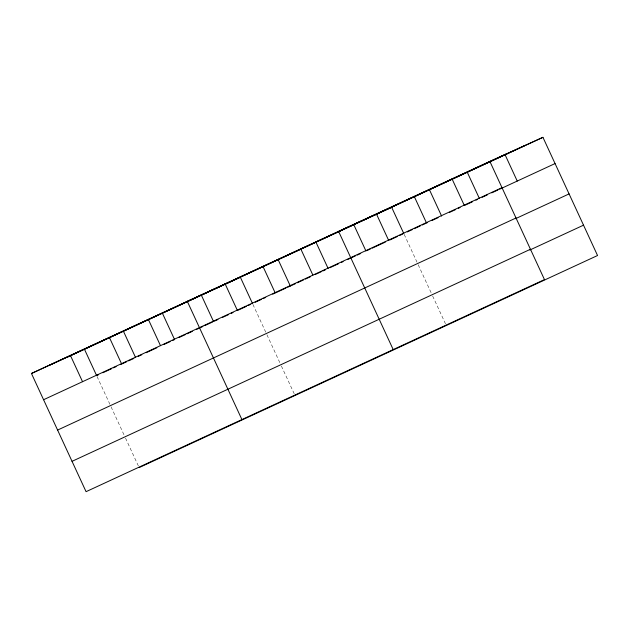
<?xml version="1.0" encoding="UTF-8"?>
<svg xmlns="http://www.w3.org/2000/svg" width="629" height="629" viewBox="0 0 629 629"><rect width="100%" height="100%" fill="white"/><g stroke="black" fill="none" stroke-linecap="round" stroke-linejoin="round"><path stroke-width="0.47" stroke-dasharray="3.15 2.36" d="M404.188 234.413L417.003 262.159M418.206 264.762L431.447 293.421M432.65 296.023L445.474 323.77M252.913 304.397L265.729 332.143M266.932 334.746L280.172 363.405M281.375 366.007L294.199 393.746M97.047 376.496L109.871 404.243M111.074 406.845L124.314 435.504M125.517 438.106L138.333 465.853"/><path stroke-width="0.94" d="M489.865 161.417L544.478 279.606L86.063 491.674L31.45 373.484L489.865 161.417L542.937 137.326L597.55 255.516L139.135 467.583M48.968 365.535L507.375 153.468M67.012 357.343L525.419 145.275M31.45 373.484L542.937 137.326M43.574 399.722L501.989 187.654M98.423 374.813L96.646 375.631L84.522 349.394M102.849 372.761L111.703 368.665M113.472 367.847L116.129 366.621M120.556 364.568L126.759 361.706M128.528 360.881L133.843 358.428M138.27 356.376L141.816 354.74M146.243 352.688L156.865 347.774M163.949 344.495L170.152 341.626M172.81 340.399L174.579 339.581L162.455 313.344M179.006 337.529L185.209 334.667M186.978 333.842L192.293 331.389M196.72 329.337L202.915 326.475M204.684 325.649L212.657 321.962M214.426 321.144L217.972 319.508M222.399 317.456L228.602 314.594M231.252 313.36L233.029 312.542M237.455 310.49L246.309 306.394M248.078 305.576L250.735 304.35M255.146 302.305L261.302 299.459M263.064 298.649L265.705 297.423M272.734 294.168L285.928 288.066M287.689 287.256L295.606 283.593M297.368 282.783L303.524 279.929M305.277 279.119L310.553 276.674M314.956 274.645L321.112 271.791M322.874 270.981L325.507 269.762M329.903 267.726L338.701 263.653M341.343 262.435L343.096 261.625M347.499 259.588L355.409 255.924M357.17 255.115L360.692 253.487M366.849 250.633L370.363 249.005M372.124 248.196L385.318 242.094M389.713 240.058L397.63 236.394M399.391 235.584L402.906 233.957M407.301 231.92L412.577 229.475M414.338 228.665L420.494 225.819M422.256 225.001L427.531 222.564M431.926 220.527L438.083 217.681M449.523 212.39L455.679 209.543M458.313 208.325L460.074 207.507M464.469 205.471L472.387 201.815M475.909 200.187L477.663 199.369M482.066 197.333L487.341 194.896M491.736 192.859L497.893 190.013M499.654 189.195L555.061 163.564M57.593 430.071L516.008 217.996M515.434 218.727L569.08 193.913M72.044 461.332L530.459 249.265M529.877 249.996L583.531 225.174M505.118 154.82L517.242 181.058M467.3 172.315L479.424 198.56M452.047 178.911L464.171 205.148M429.481 189.809L441.605 216.054M414.228 196.405L426.352 222.642M403.787 233.548L391.663 207.311L338.591 231.393L393.204 349.59M376.409 213.899L388.533 240.144M353.844 224.805L365.968 251.042M316.025 242.299L328.149 268.536M300.764 248.895L312.896 275.132M278.207 259.793L290.331 286.038M262.946 266.389L275.077 292.627M252.512 303.532L240.38 277.287L187.308 301.377L241.921 419.574M225.127 283.883L237.251 310.121M201.422 295.316L213.546 321.553M148.342 319.406L160.474 345.643M123.488 331.365L135.612 357.61M109.383 337.427L121.507 363.672M70.417 355.456L82.541 381.701"/></g></svg>
